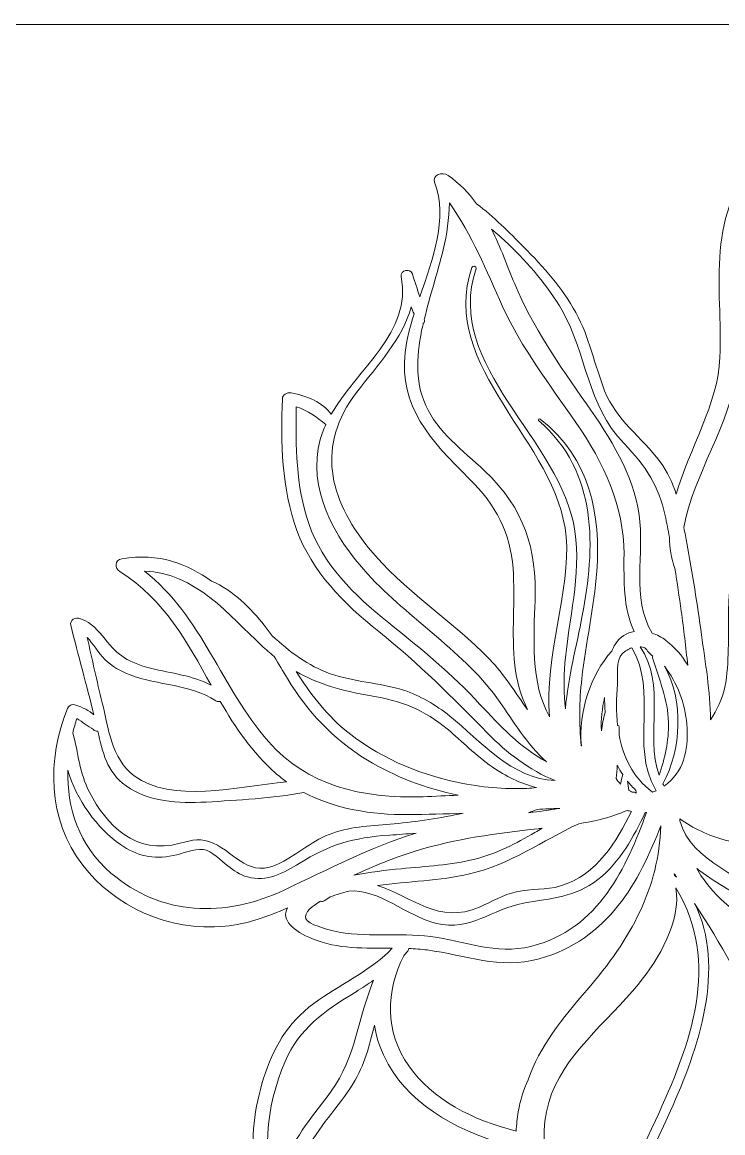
# Model space of a CAD drawing. Header units: millimetres. Extents: x -390 to 773, y -263 to 188.
# Drawn here: x 178.26 to 200.81, y 152.68 to 188.41 of the extents above; entities that cross this region are included whole.
import ezdxf

# ---------------------------------------------------------------- set-up
doc = ezdxf.new("R2010")
doc.units = ezdxf.units.MM
doc.header["$MEASUREMENT"] = 0
doc.layers.add('Layer 1', color=7, linetype='Continuous')

msp = doc.modelspace()

# ---------------------------------------------------------------- linework, layer by layer
at = {"layer": 'Layer 1', "color": 140, "lineweight": 9}
msp.add_open_spline([(150.1144, 138.3326), (150.1144, 138.3326), (150.1144, 185.2148), (150.1144, 185.2148), (150.1144, 185.2148), (150.1144, 185.2148), (150.114, 188.257), (153.3302, 188.3326), (153.3302, 188.3326), (153.3302, 188.3326), (155.6145, 188.3326), (155.6145, 188.3326), (155.6145, 188.3326), (155.6145, 188.3326), (155.6145, 158.833), (155.6145, 158.833), (155.6145, 158.833), (155.6145, 158.833), (159.6145, 158.833), (159.6145, 158.833), (159.6145, 158.833), (159.6145, 158.833), (159.6145, 188.3326), (159.6145, 188.3326), (159.6145, 188.3326), (159.6145, 188.3326), (475.6146, 188.3326), (475.6146, 188.3326), (475.6146, 188.3326), (475.6146, 188.3326), (475.6146, 158.833), (475.6146, 158.833), (475.6146, 158.833), (475.6146, 158.833), (479.6146, 158.833), (479.6146, 158.833), (479.6146, 158.833), (479.6146, 158.833), (479.6146, 188.3326), (479.6146, 188.3326), (479.6146, 188.3326), (479.6146, 188.3326), (481.9426, 188.3326), (481.9426, 188.3326), (481.9426, 188.3326), (481.9426, 188.3326), (484.832, 188.4082), (485.1146, 185.2011), (485.1146, 185.2011), (485.1146, 185.2011), (485.1146, 138.3326), (485.1146, 138.3326), (485.1146, 138.3326), (485.1146, 138.3326), (436.7013, 138.3326), (436.7013, 138.3326), (436.7013, 138.3326), (436.7013, 138.3326), (436.7013, 134.7327), (436.7013, 134.7327), (436.7013, 134.7327), (436.7013, 134.7327), (406.7012, 134.7327), (406.7012, 134.7327), (406.7012, 134.7327), (406.7012, 134.7327), (406.7012, 138.3326), (406.7012, 138.3326), (406.7012, 138.3326), (406.7012, 138.3326), (332.6146, 138.3326), (332.6146, 138.3326), (332.6146, 138.3326), (332.6146, 138.3326), (332.6146, 134.7327), (332.6146, 134.7327), (332.6146, 134.7327), (332.6146, 134.7327), (302.6146, 134.7327), (302.6146, 134.7327), (302.6146, 134.7327), (302.6146, 134.7327), (302.6146, 138.3326), (302.6146, 138.3326), (302.6146, 138.3326), (302.6146, 138.3326), (228.5381, 138.3326), (228.5381, 138.3326), (228.5381, 138.3326), (228.5381, 138.3326), (228.5381, 134.7327), (228.5381, 134.7327), (228.5381, 134.7327), (228.5381, 134.7327), (198.5381, 134.7327), (198.5381, 134.7327), (198.5381, 134.7327), (198.5381, 134.7327), (198.5381, 138.3326), (198.5381, 138.3326), (198.5381, 138.3326), (198.5381, 138.3326), (150.1144, 138.3326), (150.1144, 138.3326)], degree=3, knots=[0, 0, 0, 0, 0.037037, 0.037037, 0.037037, 0.037037, 0.0740741, 0.0740741, 0.0740741, 0.0740741, 0.1111111, 0.1111111, 0.1111111, 0.1111111, 0.1481481, 0.1481481, 0.1481481, 0.1481481, 0.1851852, 0.1851852, 0.1851852, 0.1851852, 0.2222222, 0.2222222, 0.2222222, 0.2222222, 0.2592593, 0.2592593, 0.2592593, 0.2592593, 0.2962963, 0.2962963, 0.2962963, 0.2962963, 0.3333333, 0.3333333, 0.3333333, 0.3333333, 0.3703704, 0.3703704, 0.3703704, 0.3703704, 0.4074074, 0.4074074, 0.4074074, 0.4074074, 0.4444444, 0.4444444, 0.4444444, 0.4444444, 0.4814815, 0.4814815, 0.4814815, 0.4814815, 0.5185185, 0.5185185, 0.5185185, 0.5185185, 0.5555556, 0.5555556, 0.5555556, 0.5555556, 0.5925926, 0.5925926, 0.5925926, 0.5925926, 0.6296296, 0.6296296, 0.6296296, 0.6296296, 0.6666667, 0.6666667, 0.6666667, 0.6666667, 0.7037037, 0.7037037, 0.7037037, 0.7037037, 0.7407407, 0.7407407, 0.7407407, 0.7407407, 0.7777778, 0.7777778, 0.7777778, 0.7777778, 0.8148148, 0.8148148, 0.8148148, 0.8148148, 0.8518519, 0.8518519, 0.8518519, 0.8518519, 0.8888889, 0.8888889, 0.8888889, 0.8888889, 0.9259259, 0.9259259, 0.9259259, 0.9259259, 1, 1, 1, 1], dxfattribs=at)
at = {"layer": 'Layer 1', "color": 240, "lineweight": 9}
for points, knots in [([(219.2773, 165.1892), (219.3009, 165.4784), (218.7681, 165.5391), (218.6935, 165.2575), (218.6935, 165.2575), (218.2079, 163.4286), (215.315, 164.3972), (213.9588, 164.5466), (213.9588, 164.5466), (212.304, 164.7287), (210.9717, 163.7307), (209.3607, 163.8122), (209.3607, 163.8122), (208.8953, 163.8357), (208.4527, 163.9336), (208.0015, 163.9841), (208.0015, 163.9841), (208.7, 164.1535), (209.3927, 164.338), (210.0712, 164.5536), (210.0712, 164.5536), (211.3335, 164.955), (212.5108, 165.492), (213.5285, 166.2592), (213.5285, 166.2592), (214.6863, 167.132), (215.5795, 168.2172), (216.5597, 169.2304), (216.5597, 169.2304), (216.7491, 169.4262), (216.5675, 169.6855), (216.2814, 169.644), (216.2814, 169.644), (215.0919, 169.4721), (213.8905, 169.3145), (212.7068, 169.0988), (212.7068, 169.0988), (213.2311, 169.5851), (213.6525, 170.1516), (213.9431, 170.8364), (213.9431, 170.8364), (214.5896, 172.3588), (214.5691, 174.0379), (214.5211, 175.6362), (214.5211, 175.6362), (214.5156, 175.8144), (214.2631, 175.9105), (214.1132, 175.7825), (214.1132, 175.7825), (212.8748, 174.7242), (211.5174, 173.694), (210.364, 172.5526), (210.364, 172.5526), (210.3325, 172.626), (210.3003, 172.6989), (210.2682, 172.7715), (210.2682, 172.7715), (210.1972, 172.931), (210.1302, 173.0897), (210.0667, 173.2484), (210.0667, 173.2484), (210.3134, 174.4832), (210.4408, 175.7305), (210.4221, 176.9863), (210.4221, 176.9863), (210.3993, 178.504), (210.1561, 180.1809), (211.6729, 181.2516), (211.6729, 181.2516), (211.8857, 181.4018), (211.6102, 181.7033), (211.3811, 181.579), (211.3811, 181.579), (210.3762, 181.0342), (209.38, 180.477), (208.5889, 179.7012), (208.5889, 179.7012), (207.7852, 178.9133), (207.1432, 177.9857), (206.5317, 177.0822), (206.5317, 177.0822), (205.9006, 176.1498), (205.5426, 175.168), (205.1384, 174.1522), (205.1384, 174.1522), (204.7964, 173.2924), (204.324, 172.5022), (203.8188, 171.7177), (203.8188, 171.7177), (203.6458, 171.596), (203.4799, 171.4692), (203.3229, 171.3357), (203.3229, 171.3357), (203.5208, 172.0922), (203.6286, 172.8635), (203.5711, 173.6762), (203.5711, 173.6762), (203.4573, 175.2831), (202.9241, 176.8346), (202.6334, 178.4186), (202.6334, 178.4186), (202.2921, 180.2786), (202.2824, 182.1383), (202.5636, 184.0043), (202.5636, 184.0043), (202.5922, 184.194), (202.2767, 184.2811), (202.1398, 184.1563), (202.1398, 184.1563), (200.173, 182.3628), (200.8138, 179.8577), (200.7196, 177.6235), (200.7196, 177.6235), (200.6567, 176.1335), (199.7364, 174.6814), (199.309, 173.226), (199.309, 173.226), (199.1919, 173.5926), (199.0323, 173.9457), (198.792, 174.266), (198.792, 174.266), (198.1905, 175.0676), (197.3768, 175.6108), (197.0068, 176.5542), (197.0068, 176.5542), (196.6781, 177.3924), (196.5247, 178.2632), (196.0796, 179.0683), (196.0796, 179.0683), (195.652, 179.8419), (195.0452, 180.5384), (194.3961, 181.1825), (194.3961, 181.1825), (193.9438, 181.6313), (193.444, 182.16), (192.8812, 182.5651), (192.8812, 182.5651), (192.6331, 182.9113), (192.3383, 183.2247), (191.9726, 183.4796), (191.9726, 183.4796), (191.7868, 183.6093), (191.4499, 183.4952), (191.5364, 183.2597), (191.5364, 183.2597), (191.9665, 182.0884), (191.4826, 180.8101), (191.0574, 179.5707), (191.0574, 179.5707), (190.9843, 179.8179), (190.8966, 180.063), (190.8203, 180.3104), (190.8203, 180.3104), (190.7577, 180.5138), (190.4229, 180.4252), (190.4625, 180.225), (190.4625, 180.225), (190.8154, 178.4402), (189.0549, 177.2697), (188.2043, 175.7943), (188.2043, 175.7943), (187.959, 176.1715), (187.4125, 176.3966), (186.921, 176.4819), (186.921, 176.4819), (186.7745, 176.5074), (186.6403, 176.4268), (186.6349, 176.2932), (186.6349, 176.2932), (186.5782, 174.8856), (186.6091, 173.4111), (187.105, 172.0566), (187.105, 172.0566), (187.5902, 170.7313), (188.5809, 169.7339), (189.7408, 168.8045), (189.7408, 168.8045), (191.0299, 167.7716), (192.105, 166.6899), (193.242, 165.5361), (193.242, 165.5361), (193.8611, 164.9076), (194.5791, 164.3438), (195.4182, 164.0103), (195.4182, 164.0103), (194.0172, 164.0573), (193.0234, 165.2884), (192.0204, 166.0867), (192.0204, 166.0867), (191.5707, 166.4446), (191.0818, 166.7485), (190.5027, 166.9275), (190.5027, 166.9275), (189.7451, 167.1621), (188.9254, 167.1853), (188.1782, 167.4491), (188.1782, 167.4491), (187.4622, 167.702), (186.8665, 168.1586), (186.3055, 168.6683), (186.3055, 168.6683), (186.2235, 168.7819), (186.1399, 168.8949), (186.0518, 169.0062), (186.0518, 169.0062), (185.6332, 169.5366), (185.0542, 170.1309), (184.3498, 170.4273), (184.3498, 170.4273), (183.5663, 170.9912), (182.6706, 171.3447), (181.4682, 171.1466), (181.4682, 171.1466), (181.2253, 171.1067), (181.2427, 170.8366), (181.4059, 170.7338), (181.4059, 170.7338), (182.8532, 169.8211), (183.5812, 168.4443), (184.3411, 167.0823), (184.3411, 167.0823), (183.7564, 167.3892), (183.0689, 167.4574), (182.3956, 167.6266), (182.3956, 167.6266), (181.688, 167.8045), (181.3436, 168.0356), (180.9292, 168.5561), (180.9292, 168.5561), (180.6986, 168.8461), (180.5252, 169.0733), (180.1387, 169.2159), (180.1387, 169.2159), (179.9688, 169.2786), (179.7852, 169.1761), (179.8264, 169.0083), (179.8264, 169.0083), (180.0642, 168.0434), (180.334, 167.0852), (180.5713, 166.1204), (180.5713, 166.1204), (180.418, 166.2644), (180.2232, 166.3629), (179.9616, 166.4487), (179.9616, 166.4487), (179.8568, 166.4833), (179.7504, 166.4098), (179.718, 166.3291), (179.718, 166.3291), (179.0609, 164.6971), (179.0735, 162.767), (180.2128, 161.288), (180.2128, 161.288), (181.2167, 159.9849), (182.9536, 159.1329), (184.7907, 159.3246), (184.7907, 159.3246), (185.5056, 159.3991), (186.1697, 159.6321), (186.8031, 159.9177), (186.8031, 159.9177), (186.5791, 159.5213), (186.9908, 159.1753), (187.6031, 158.9207), (187.6031, 158.9207), (188.418, 158.5823), (189.2985, 158.6201), (190.1748, 158.6181), (190.1748, 158.6181), (189.5171, 157.9358), (188.6183, 157.5097), (187.8144, 156.9621), (187.8144, 156.9621), (186.9012, 156.34), (186.4206, 155.5665), (186.0921, 154.6115), (186.0921, 154.6115), (185.4449, 152.73), (185.5118, 150.6227), (186.8488, 148.9768), (186.8488, 148.9768), (186.9913, 148.8015), (187.3609, 148.9004), (187.2742, 149.132), (187.2742, 149.132), (186.91, 150.1032), (186.911, 151.1087), (187.3793, 152.054), (187.3793, 152.054), (187.7745, 152.8517), (188.4447, 153.5079), (188.918, 154.2679), (188.918, 154.2679), (189.2768, 154.8443), (189.4389, 155.4918), (189.5991, 156.1377), (189.5991, 156.1377), (189.6708, 155.7017), (189.8215, 155.2738), (190.0396, 154.8889), (190.0396, 154.8889), (190.8363, 153.4831), (192.458, 152.6274), (194.1579, 152.2254), (194.1579, 152.2254), (194.1959, 151.2115), (194.4856, 150.2011), (194.8623, 149.2485), (194.8623, 149.2485), (195.4485, 147.765), (196.6694, 146.1371), (195.9117, 144.5452), (195.9117, 144.5452), (195.8136, 144.3391), (196.1482, 144.1268), (196.3522, 144.252), (196.3522, 144.252), (199.2934, 146.055), (202.1651, 148.4624), (202.8709, 151.6522), (202.8709, 151.6522), (203.4368, 154.2086), (202.5393, 156.9278), (201.055, 159.2571), (201.055, 159.2571), (201.4184, 158.9755), (201.8096, 158.7113), (202.2193, 158.4631), (202.2193, 158.4631), (203.2511, 157.8383), (203.7568, 156.8328), (204.7389, 156.1791), (204.7389, 156.1791), (205.5987, 155.6068), (206.6843, 155.4432), (207.7384, 155.3595), (207.7384, 155.3595), (209.1488, 155.2478), (210.6223, 155.184), (212.0362, 155.2834), (212.0362, 155.2834), (212.8709, 155.3423), (213.6438, 155.6181), (213.8611, 156.3832), (213.8611, 156.3832), (214.0709, 157.1221), (213.7276, 158.0159), (213.4552, 158.743), (213.4552, 158.743), (217.2225, 158.9915), (219.0397, 162.2516), (219.2773, 165.1892)], [0, 0, 0, 0, 0.011236, 0.011236, 0.011236, 0.011236, 0.0224719, 0.0224719, 0.0224719, 0.0224719, 0.0337079, 0.0337079, 0.0337079, 0.0337079, 0.0449438, 0.0449438, 0.0449438, 0.0449438, 0.0561798, 0.0561798, 0.0561798, 0.0561798, 0.0674157, 0.0674157, 0.0674157, 0.0674157, 0.0786517, 0.0786517, 0.0786517, 0.0786517, 0.0898876, 0.0898876, 0.0898876, 0.0898876, 0.1011236, 0.1011236, 0.1011236, 0.1011236, 0.1123596, 0.1123596, 0.1123596, 0.1123596, 0.1235955, 0.1235955, 0.1235955, 0.1235955, 0.1348315, 0.1348315, 0.1348315, 0.1348315, 0.1460674, 0.1460674, 0.1460674, 0.1460674, 0.1573034, 0.1573034, 0.1573034, 0.1573034, 0.1685393, 0.1685393, 0.1685393, 0.1685393, 0.1797753, 0.1797753, 0.1797753, 0.1797753, 0.1910112, 0.1910112, 0.1910112, 0.1910112, 0.2022472, 0.2022472, 0.2022472, 0.2022472, 0.2134831, 0.2134831, 0.2134831, 0.2134831, 0.2247191, 0.2247191, 0.2247191, 0.2247191, 0.2359551, 0.2359551, 0.2359551, 0.2359551, 0.247191, 0.247191, 0.247191, 0.247191, 0.258427, 0.258427, 0.258427, 0.258427, 0.2696629, 0.2696629, 0.2696629, 0.2696629, 0.2808989, 0.2808989, 0.2808989, 0.2808989, 0.2921348, 0.2921348, 0.2921348, 0.2921348, 0.3033708, 0.3033708, 0.3033708, 0.3033708, 0.3146067, 0.3146067, 0.3146067, 0.3146067, 0.3258427, 0.3258427, 0.3258427, 0.3258427, 0.3370787, 0.3370787, 0.3370787, 0.3370787, 0.3483146, 0.3483146, 0.3483146, 0.3483146, 0.3595506, 0.3595506, 0.3595506, 0.3595506, 0.3707865, 0.3707865, 0.3707865, 0.3707865, 0.3820225, 0.3820225, 0.3820225, 0.3820225, 0.3932584, 0.3932584, 0.3932584, 0.3932584, 0.4044944, 0.4044944, 0.4044944, 0.4044944, 0.4157303, 0.4157303, 0.4157303, 0.4157303, 0.4269663, 0.4269663, 0.4269663, 0.4269663, 0.4382022, 0.4382022, 0.4382022, 0.4382022, 0.4494382, 0.4494382, 0.4494382, 0.4494382, 0.4606742, 0.4606742, 0.4606742, 0.4606742, 0.4719101, 0.4719101, 0.4719101, 0.4719101, 0.4831461, 0.4831461, 0.4831461, 0.4831461, 0.494382, 0.494382, 0.494382, 0.494382, 0.505618, 0.505618, 0.505618, 0.505618, 0.5168539, 0.5168539, 0.5168539, 0.5168539, 0.5280899, 0.5280899, 0.5280899, 0.5280899, 0.5393258, 0.5393258, 0.5393258, 0.5393258, 0.5505618, 0.5505618, 0.5505618, 0.5505618, 0.5617978, 0.5617978, 0.5617978, 0.5617978, 0.5730337, 0.5730337, 0.5730337, 0.5730337, 0.5842697, 0.5842697, 0.5842697, 0.5842697, 0.5955056, 0.5955056, 0.5955056, 0.5955056, 0.6067416, 0.6067416, 0.6067416, 0.6067416, 0.6179775, 0.6179775, 0.6179775, 0.6179775, 0.6292135, 0.6292135, 0.6292135, 0.6292135, 0.6404494, 0.6404494, 0.6404494, 0.6404494, 0.6516854, 0.6516854, 0.6516854, 0.6516854, 0.6629213, 0.6629213, 0.6629213, 0.6629213, 0.6741573, 0.6741573, 0.6741573, 0.6741573, 0.6853933, 0.6853933, 0.6853933, 0.6853933, 0.6966292, 0.6966292, 0.6966292, 0.6966292, 0.7078652, 0.7078652, 0.7078652, 0.7078652, 0.7191011, 0.7191011, 0.7191011, 0.7191011, 0.7303371, 0.7303371, 0.7303371, 0.7303371, 0.741573, 0.741573, 0.741573, 0.741573, 0.752809, 0.752809, 0.752809, 0.752809, 0.7640449, 0.7640449, 0.7640449, 0.7640449, 0.7752809, 0.7752809, 0.7752809, 0.7752809, 0.7865169, 0.7865169, 0.7865169, 0.7865169, 0.7977528, 0.7977528, 0.7977528, 0.7977528, 0.8089888, 0.8089888, 0.8089888, 0.8089888, 0.8202247, 0.8202247, 0.8202247, 0.8202247, 0.8314607, 0.8314607, 0.8314607, 0.8314607, 0.8426966, 0.8426966, 0.8426966, 0.8426966, 0.8539326, 0.8539326, 0.8539326, 0.8539326, 0.8651685, 0.8651685, 0.8651685, 0.8651685, 0.8764045, 0.8764045, 0.8764045, 0.8764045, 0.8876404, 0.8876404, 0.8876404, 0.8876404, 0.8988764, 0.8988764, 0.8988764, 0.8988764, 0.9101124, 0.9101124, 0.9101124, 0.9101124, 0.9213483, 0.9213483, 0.9213483, 0.9213483, 0.9325843, 0.9325843, 0.9325843, 0.9325843, 0.9438202, 0.9438202, 0.9438202, 0.9438202, 0.9550562, 0.9550562, 0.9550562, 0.9550562, 0.9662921, 0.9662921, 0.9662921, 0.9662921, 0.9775281, 0.9775281, 0.9775281, 0.9775281, 1, 1, 1, 1]), ([(201.2469, 177.2005), (201.4327, 179.1888), (200.7456, 181.499), (201.9931, 183.2739), (201.9931, 183.2739), (201.8716, 181.8419), (201.9034, 180.3989), (202.1143, 178.9745), (202.1143, 178.9745), (202.3561, 177.3429), (202.9096, 175.7544), (203.0945, 174.1164), (203.0945, 174.1164), (203.23, 172.9163), (203.0253, 171.7723), (202.6611, 170.6546), (202.6611, 170.6546), (201.9631, 169.7677), (201.6933, 168.7439), (201.4398, 167.7201), (201.4398, 167.7201), (201.4398, 167.7201), (201.4334, 167.7064), (201.4334, 167.7064), (201.4334, 167.7064), (201.4383, 167.9621), (201.4337, 168.2108), (201.425, 168.4437), (201.425, 168.4437), (201.3494, 170.4456), (201.5065, 172.4643), (201.8297, 174.4462), (201.8297, 174.4462), (201.8476, 174.556), (201.6573, 174.6067), (201.633, 174.4932), (201.633, 174.4932), (201.2777, 172.8312), (201.0483, 171.1548), (200.9982, 169.4644), (200.9982, 169.4644), (200.974, 168.6521), (201.032, 167.824), (200.8776, 167.0199), (200.8776, 167.0199), (200.8033, 166.6331), (200.6179, 166.2919), (200.4124, 165.9619), (200.4124, 165.9619), (200.4113, 166.8725), (200.2456, 167.8033), (200.1255, 168.6993), (200.1255, 168.6993), (199.9937, 169.6844), (199.8355, 170.667), (199.6516, 171.6458), (199.6516, 171.6458), (199.6204, 171.8117), (199.5911, 171.9803), (199.5603, 172.1493), (199.5603, 172.1493), (199.8439, 173.8509), (201.0868, 175.4905), (201.2469, 177.2005)], [0, 0, 0, 0, 0.0588235, 0.0588235, 0.0588235, 0.0588235, 0.1176471, 0.1176471, 0.1176471, 0.1176471, 0.1764706, 0.1764706, 0.1764706, 0.1764706, 0.2352941, 0.2352941, 0.2352941, 0.2352941, 0.2941176, 0.2941176, 0.2941176, 0.2941176, 0.3529412, 0.3529412, 0.3529412, 0.3529412, 0.4117647, 0.4117647, 0.4117647, 0.4117647, 0.4705882, 0.4705882, 0.4705882, 0.4705882, 0.5294118, 0.5294118, 0.5294118, 0.5294118, 0.5882353, 0.5882353, 0.5882353, 0.5882353, 0.6470588, 0.6470588, 0.6470588, 0.6470588, 0.7058824, 0.7058824, 0.7058824, 0.7058824, 0.7647059, 0.7647059, 0.7647059, 0.7647059, 0.8235294, 0.8235294, 0.8235294, 0.8235294, 0.8823529, 0.8823529, 0.8823529, 0.8823529, 1, 1, 1, 1]), ([(191.8125, 181.0822), (191.9393, 181.5947), (191.9868, 182.0925), (192.0153, 182.599), (192.0153, 182.599), (192.7434, 181.5423), (193.1983, 180.446), (193.7249, 179.2669), (193.7249, 179.2669), (194.3219, 177.9302), (195.2403, 176.758), (196.0813, 175.5323), (196.0813, 175.5323), (196.9958, 174.1998), (197.6295, 172.8607), (197.6309, 171.292), (197.6309, 171.292), (197.6318, 170.4422), (197.5937, 169.5686), (197.9591, 168.8094), (197.9591, 168.8094), (197.7186, 168.7687), (197.5006, 168.6387), (197.349, 168.3927), (197.349, 168.3927), (197.3074, 168.3248), (197.2717, 168.2506), (197.2386, 168.1737), (197.2386, 168.1737), (196.5661, 167.4364), (196.1521, 166.2188), (196.2578, 165.126), (196.2578, 165.126), (196.2578, 165.126), (196.2535, 165.1283), (196.2535, 165.1283), (196.2535, 165.1283), (196.1888, 165.8434), (196.1878, 166.5559), (196.2726, 167.2901), (196.2726, 167.2901), (196.4062, 168.4444), (196.6627, 169.5883), (196.754, 170.7461), (196.754, 170.7461), (196.8953, 172.5356), (196.5435, 174.3909), (194.9327, 175.6371), (194.9327, 175.6371), (194.8977, 175.6643), (194.8467, 175.6211), (194.8806, 175.592), (194.8806, 175.592), (196.8227, 173.9343), (196.6969, 171.4756), (196.2894, 169.321), (196.2894, 169.321), (196.1072, 168.358), (195.8333, 167.3342), (195.7455, 166.3195), (195.7455, 166.3195), (195.6886, 166.7948), (195.6867, 167.2829), (195.7296, 167.7866), (195.7296, 167.7866), (195.8506, 169.1997), (196.2581, 170.6089), (196.0514, 172.0313), (196.0514, 172.0313), (195.6186, 175.0125), (191.819, 177.3035), (192.869, 180.4843), (192.869, 180.4843), (192.8941, 180.5604), (192.7581, 180.5926), (192.7325, 180.5169), (192.7325, 180.5169), (191.6433, 177.2957), (195.4957, 174.9156), (195.7688, 171.8563), (195.7688, 171.8563), (195.9207, 170.1543), (195.0589, 167.9583), (195.2362, 166.0661), (195.2362, 166.0661), (194.6128, 167.1352), (194.7309, 168.6773), (194.7683, 169.8084), (194.7683, 169.8084), (194.8219, 171.4385), (194.4352, 172.7686), (193.1403, 173.9797), (193.1403, 173.9797), (192.4436, 174.6314), (191.6289, 175.2305), (191.248, 176.0801), (191.248, 176.0801), (190.8805, 176.8998), (190.9636, 177.7999), (191.1522, 178.6445), (191.1522, 178.6445), (191.1581, 178.6712), (191.1657, 178.6975), (191.1719, 178.724), (191.1719, 178.724), (191.1943, 178.7387), (191.21, 178.7604), (191.2085, 178.7887), (191.2085, 178.7887), (191.2073, 178.8086), (191.2044, 178.8283), (191.2028, 178.8483), (191.2028, 178.8483), (191.3835, 179.597), (191.6275, 180.3341), (191.8125, 181.0822)], [0, 0, 0, 0, 0.0333333, 0.0333333, 0.0333333, 0.0333333, 0.0666667, 0.0666667, 0.0666667, 0.0666667, 0.1, 0.1, 0.1, 0.1, 0.1333333, 0.1333333, 0.1333333, 0.1333333, 0.1666667, 0.1666667, 0.1666667, 0.1666667, 0.2, 0.2, 0.2, 0.2, 0.2333333, 0.2333333, 0.2333333, 0.2333333, 0.2666667, 0.2666667, 0.2666667, 0.2666667, 0.3, 0.3, 0.3, 0.3, 0.3333333, 0.3333333, 0.3333333, 0.3333333, 0.3666667, 0.3666667, 0.3666667, 0.3666667, 0.4, 0.4, 0.4, 0.4, 0.4333333, 0.4333333, 0.4333333, 0.4333333, 0.4666667, 0.4666667, 0.4666667, 0.4666667, 0.5, 0.5, 0.5, 0.5, 0.5333333, 0.5333333, 0.5333333, 0.5333333, 0.5666667, 0.5666667, 0.5666667, 0.5666667, 0.6, 0.6, 0.6, 0.6, 0.6333333, 0.6333333, 0.6333333, 0.6333333, 0.6666667, 0.6666667, 0.6666667, 0.6666667, 0.7, 0.7, 0.7, 0.7, 0.7333333, 0.7333333, 0.7333333, 0.7333333, 0.7666667, 0.7666667, 0.7666667, 0.7666667, 0.8, 0.8, 0.8, 0.8, 0.8333333, 0.8333333, 0.8333333, 0.8333333, 0.8666667, 0.8666667, 0.8666667, 0.8666667, 0.9, 0.9, 0.9, 0.9, 0.9333333, 0.9333333, 0.9333333, 0.9333333, 1, 1, 1, 1]), ([(193.8887, 181.2881), (194.5695, 180.632), (195.1839, 179.929), (195.637, 179.1361), (195.637, 179.1361), (196.4525, 177.708), (196.417, 176.114), (197.6353, 174.852), (197.6353, 174.852), (198.341, 174.1211), (198.7539, 173.4787), (198.9555, 172.5371), (198.9555, 172.5371), (199.0053, 172.3047), (199.051, 172.0715), (199.0951, 171.8379), (199.0951, 171.8379), (199.1002, 171.505), (199.1518, 171.1712), (199.2687, 170.8361), (199.2687, 170.8361), (199.3421, 170.3778), (199.4095, 169.9188), (199.4725, 169.4606), (199.4725, 169.4606), (199.5523, 168.8807), (199.6202, 168.2998), (199.6823, 167.7185), (199.6823, 167.7185), (199.4981, 168.0279), (199.2668, 168.3065), (198.9821, 168.5186), (198.9821, 168.5186), (198.8442, 168.6214), (198.6916, 168.7014), (198.5352, 168.754), (198.5352, 168.754), (197.8533, 169.8708), (198.2968, 171.3495), (198.1194, 172.564), (198.1194, 172.564), (197.929, 173.8681), (197.1958, 175.0249), (196.421, 176.1332), (196.421, 176.1332), (195.5421, 177.3904), (194.6902, 178.6011), (194.1123, 179.9912), (194.1123, 179.9912), (193.8794, 180.5515), (193.6571, 181.1667), (193.3657, 181.7489), (193.3657, 181.7489), (193.547, 181.5972), (193.7254, 181.4453), (193.8887, 181.2881)], [0, 0, 0, 0, 0.0666667, 0.0666667, 0.0666667, 0.0666667, 0.1333333, 0.1333333, 0.1333333, 0.1333333, 0.2, 0.2, 0.2, 0.2, 0.2666667, 0.2666667, 0.2666667, 0.2666667, 0.3333333, 0.3333333, 0.3333333, 0.3333333, 0.4, 0.4, 0.4, 0.4, 0.4666667, 0.4666667, 0.4666667, 0.4666667, 0.5333333, 0.5333333, 0.5333333, 0.5333333, 0.6, 0.6, 0.6, 0.6, 0.6666667, 0.6666667, 0.6666667, 0.6666667, 0.7333333, 0.7333333, 0.7333333, 0.7333333, 0.8, 0.8, 0.8, 0.8, 0.8666667, 0.8666667, 0.8666667, 0.8666667, 1, 1, 1, 1]), ([(190.779, 179.2496), (190.8087, 179.1736), (190.8415, 179.0985), (190.8762, 179.0241), (190.8762, 179.0241), (190.7427, 178.6011), (190.6329, 178.1851), (190.5877, 177.7823), (190.5877, 177.7823), (190.3924, 176.0405), (191.3942, 174.9594), (192.6518, 173.7224), (192.6518, 173.7224), (193.5189, 172.8695), (193.9741, 171.9809), (194.0585, 170.8392), (194.0585, 170.8392), (194.1354, 169.8004), (193.9996, 168.7601), (194.119, 167.7218), (194.119, 167.7218), (194.1744, 167.2397), (194.3075, 166.7472), (194.5242, 166.2925), (194.5242, 166.2925), (194.1358, 166.8416), (193.7747, 167.4239), (193.3109, 167.9039), (193.3109, 167.9039), (192.0938, 169.1636), (190.5078, 170.1486), (189.411, 171.4962), (189.411, 171.4962), (188.1113, 173.093), (187.7292, 174.8046), (189.0232, 176.4964), (189.0232, 176.4964), (189.692, 177.3709), (190.5212, 178.2376), (190.779, 179.2496)], [0, 0, 0, 0, 0.0909091, 0.0909091, 0.0909091, 0.0909091, 0.1818182, 0.1818182, 0.1818182, 0.1818182, 0.2727273, 0.2727273, 0.2727273, 0.2727273, 0.3636364, 0.3636364, 0.3636364, 0.3636364, 0.4545455, 0.4545455, 0.4545455, 0.4545455, 0.5454545, 0.5454545, 0.5454545, 0.5454545, 0.6363636, 0.6363636, 0.6363636, 0.6363636, 0.7272727, 0.7272727, 0.7272727, 0.7272727, 0.8181818, 0.8181818, 0.8181818, 0.8181818, 1, 1, 1, 1]), ([(192.9956, 166.463), (192.1029, 167.4299), (191.1143, 168.2498), (190.0617, 169.0825), (190.0617, 169.0825), (188.9178, 169.9875), (187.9389, 170.9687), (187.4858, 172.278), (187.4858, 172.278), (187.0625, 173.5023), (187.0635, 174.7721), (187.0831, 176.0365), (187.0831, 176.0365), (187.4624, 175.9168), (187.7334, 175.6983), (188.0363, 175.4713), (188.0363, 175.4713), (187.9637, 175.3141), (187.9024, 175.153), (187.857, 174.987), (187.857, 174.987), (187.4293, 173.4182), (188.2801, 171.8569), (189.3832, 170.6544), (189.3832, 170.6544), (190.7139, 169.2039), (192.53, 168.1266), (193.6484, 166.5253), (193.6484, 166.5253), (194.0306, 165.9779), (194.5086, 165.1682), (195.1405, 164.6093), (195.1405, 164.6093), (194.3043, 165.0708), (193.6258, 165.7808), (192.9956, 166.463)], [0, 0, 0, 0, 0.1, 0.1, 0.1, 0.1, 0.2, 0.2, 0.2, 0.2, 0.3, 0.3, 0.3, 0.3, 0.4, 0.4, 0.4, 0.4, 0.5, 0.5, 0.5, 0.5, 0.6, 0.6, 0.6, 0.6, 0.7, 0.7, 0.7, 0.7, 0.8, 0.8, 0.8, 0.8, 1, 1, 1, 1]), ([(182.1953, 170.7512), (183.8232, 170.7059), (184.9385, 169.3154), (185.972, 168.349), (185.972, 168.349), (186.1052, 168.2248), (186.2375, 168.11), (186.3703, 168.0037), (186.3703, 168.0037), (186.5144, 167.7655), (186.6546, 167.5256), (186.7993, 167.2895), (186.7993, 167.2895), (187.4413, 166.2428), (188.2431, 165.3545), (189.372, 164.6701), (189.372, 164.6701), (190.2522, 164.1365), (191.2513, 163.7531), (192.2972, 163.5417), (192.2972, 163.5417), (191.9217, 163.5229), (191.5454, 163.5053), (191.1679, 163.4923), (191.1679, 163.4923), (189.1758, 163.424), (187.4233, 163.8572), (186.1878, 165.2664), (186.1878, 165.2664), (184.6656, 167.0029), (184.0744, 169.2686), (182.1953, 170.7512)], [0, 0, 0, 0, 0.1111111, 0.1111111, 0.1111111, 0.1111111, 0.2222222, 0.2222222, 0.2222222, 0.2222222, 0.3333333, 0.3333333, 0.3333333, 0.3333333, 0.4444444, 0.4444444, 0.4444444, 0.4444444, 0.5555556, 0.5555556, 0.5555556, 0.5555556, 0.6666667, 0.6666667, 0.6666667, 0.6666667, 0.7777778, 0.7777778, 0.7777778, 0.7777778, 1, 1, 1, 1]), ([(180.9235, 167.9066), (181.1497, 167.6854), (181.424, 167.531), (181.7353, 167.4132), (181.7353, 167.4132), (182.6547, 167.0653), (183.6648, 167.1169), (184.4968, 166.5774), (184.4968, 166.5774), (184.5441, 166.5468), (184.5935, 166.5447), (184.6381, 166.5581), (184.6381, 166.5581), (185.1227, 165.7201), (185.6566, 164.9114), (186.4197, 164.2471), (186.4197, 164.2471), (186.5338, 164.1479), (186.6524, 164.0572), (186.7734, 163.9706), (186.7734, 163.9706), (185.1547, 163.8132), (183.0722, 163.261), (181.8656, 164.1644), (181.8656, 164.1644), (181.1286, 164.7163), (181.035, 165.7308), (180.839, 166.5144), (180.839, 166.5144), (180.6643, 167.2129), (180.5153, 167.9157), (180.3523, 168.6163), (180.3523, 168.6163), (180.5624, 168.4012), (180.6933, 168.1319), (180.9235, 167.9066)], [0, 0, 0, 0, 0.1, 0.1, 0.1, 0.1, 0.2, 0.2, 0.2, 0.2, 0.3, 0.3, 0.3, 0.3, 0.4, 0.4, 0.4, 0.4, 0.5, 0.5, 0.5, 0.5, 0.6, 0.6, 0.6, 0.6, 0.7, 0.7, 0.7, 0.7, 0.8, 0.8, 0.8, 0.8, 1, 1, 1, 1]), ([(198.5541, 168.018), (198.5541, 168.018), (198.5583, 168.0151), (198.5583, 168.0151), (198.5583, 168.0151), (198.5501, 168.0002), (198.5468, 167.9827), (198.5528, 167.9622), (198.5528, 167.9622), (198.7623, 167.2559), (199.0464, 166.6228), (199.0638, 165.8772), (199.0638, 165.8772), (199.0775, 165.2875), (198.9414, 164.7356), (198.7651, 164.1801), (198.7651, 164.1801), (198.2909, 165.5127), (199.0135, 167.0976), (198.147, 168.3186), (198.147, 168.3186), (198.2017, 168.3129), (198.254, 168.2979), (198.3049, 168.278), (198.3049, 168.278), (198.3801, 168.1892), (198.4611, 168.1018), (198.5541, 168.018)], [0, 0, 0, 0, 0.125, 0.125, 0.125, 0.125, 0.25, 0.25, 0.25, 0.25, 0.375, 0.375, 0.375, 0.375, 0.5, 0.5, 0.5, 0.5, 0.625, 0.625, 0.625, 0.625, 0.75, 0.75, 0.75, 0.75, 1, 1, 1, 1]), ([(197.8807, 168.2813), (198.7331, 166.8636), (197.8289, 165.1483), (198.6336, 163.74), (198.6336, 163.74), (198.6336, 163.74), (198.6431, 163.723), (198.6431, 163.723), (198.6431, 163.723), (198.6505, 163.71), (198.6585, 163.6971), (198.6663, 163.6842), (198.6663, 163.6842), (198.625, 163.6653), (198.5842, 163.6489), (198.5442, 163.6351), (198.5442, 163.6351), (197.9058, 164.125), (197.5985, 164.7854), (197.4703, 165.4905), (197.4703, 165.4905), (197.4731, 165.5708), (197.4757, 165.6507), (197.4791, 165.7309), (197.4791, 165.7309), (197.4802, 165.7605), (197.4552, 165.7794), (197.4266, 165.7858), (197.4266, 165.7858), (197.3765, 166.2258), (197.3853, 166.6756), (197.4201, 167.107), (197.4201, 167.107), (197.4401, 167.3527), (197.361, 167.8978), (197.5671, 168.0847), (197.5671, 168.0847), (197.6768, 168.1839), (197.7808, 168.2449), (197.8807, 168.2813)], [0, 0, 0, 0, 0.0909091, 0.0909091, 0.0909091, 0.0909091, 0.1818182, 0.1818182, 0.1818182, 0.1818182, 0.2727273, 0.2727273, 0.2727273, 0.2727273, 0.3636364, 0.3636364, 0.3636364, 0.3636364, 0.4545455, 0.4545455, 0.4545455, 0.4545455, 0.5454545, 0.5454545, 0.5454545, 0.5454545, 0.6363636, 0.6363636, 0.6363636, 0.6363636, 0.7272727, 0.7272727, 0.7272727, 0.7272727, 0.8181818, 0.8181818, 0.8181818, 0.8181818, 1, 1, 1, 1]), ([(198.9202, 163.8328), (198.9067, 163.8573), (198.8949, 163.8823), (198.8824, 163.9071), (198.8824, 163.9071), (199.4795, 165.0047), (199.5634, 166.5788), (198.9327, 167.6936), (198.9327, 167.6936), (198.9571, 167.6593), (198.9804, 167.6262), (199.0015, 167.5963), (199.0015, 167.5963), (199.4049, 167.0247), (199.6334, 166.3647), (199.6629, 165.6956), (199.6629, 165.6956), (199.6938, 164.9994), (199.5591, 164.2805), (198.9202, 163.8328)], [0, 0, 0, 0, 0.1666667, 0.1666667, 0.1666667, 0.1666667, 0.3333333, 0.3333333, 0.3333333, 0.3333333, 0.5, 0.5, 0.5, 0.5, 0.6666667, 0.6666667, 0.6666667, 0.6666667, 1, 1, 1, 1]), ([(189.4895, 166.7402), (190.467, 166.5779), (191.216, 166.2709), (191.9415, 165.6719), (191.9415, 165.6719), (192.4288, 165.2696), (192.8607, 164.8152), (193.3876, 164.4495), (193.3876, 164.4495), (193.8108, 164.1559), (194.2997, 163.9092), (194.8123, 163.7883), (194.8123, 163.7883), (194.7117, 163.7752), (194.6104, 163.7644), (194.5077, 163.7598), (194.5077, 163.7598), (193.7692, 163.7268), (193.0231, 163.7954), (192.3051, 163.9457), (192.3051, 163.9457), (190.9408, 164.2315), (189.6602, 164.8019), (188.6439, 165.6459), (188.6439, 165.6459), (187.9775, 166.1993), (187.5157, 166.8528), (187.0747, 167.5223), (187.0747, 167.5223), (187.771, 167.1221), (188.5278, 166.8997), (189.4895, 166.7402)], [0, 0, 0, 0, 0.1111111, 0.1111111, 0.1111111, 0.1111111, 0.2222222, 0.2222222, 0.2222222, 0.2222222, 0.3333333, 0.3333333, 0.3333333, 0.3333333, 0.4444444, 0.4444444, 0.4444444, 0.4444444, 0.5555556, 0.5555556, 0.5555556, 0.5555556, 0.6666667, 0.6666667, 0.6666667, 0.6666667, 0.7777778, 0.7777778, 0.7777778, 0.7777778, 1, 1, 1, 1]), ([(197.0056, 166.6851), (197.0067, 166.5182), (197.0134, 166.3542), (197.0241, 166.1968), (197.0241, 166.1968), (196.9714, 166.0067), (196.9291, 165.811), (196.902, 165.6131), (196.902, 165.6131), (196.8865, 165.9781), (196.9261, 166.3333), (197.0056, 166.6851)], [0, 0, 0, 0, 0.25, 0.25, 0.25, 0.25, 0.5, 0.5, 0.5, 0.5, 1, 1, 1, 1]), ([(180.5543, 165.6504), (180.5884, 165.6115), (180.6445, 165.5947), (180.6983, 165.5961), (180.6983, 165.5961), (180.8501, 164.931), (180.9697, 164.2947), (181.6093, 163.8379), (181.6093, 163.8379), (182.3243, 163.3274), (183.293, 163.2685), (184.178, 163.3196), (184.178, 163.3196), (185.2022, 163.3787), (186.3129, 163.4364), (187.3285, 163.6267), (187.3285, 163.6267), (188.3237, 163.1011), (189.4905, 162.9099), (190.6975, 162.9152), (190.6975, 162.9152), (191.2854, 162.9178), (191.8717, 162.9372), (192.4573, 162.9638), (192.4573, 162.9638), (191.7256, 162.8031), (190.9875, 162.6847), (190.2306, 162.6201), (190.2306, 162.6201), (189.5659, 162.5635), (188.8845, 162.5369), (188.2564, 162.3221), (188.2564, 162.3221), (187.6116, 162.1018), (187.1643, 161.661), (186.5761, 161.3611), (186.5761, 161.3611), (185.5451, 160.8357), (185.1734, 161.6548), (184.4091, 161.9987), (184.4091, 161.9987), (184.0373, 162.1662), (183.7254, 162.1037), (183.3471, 161.9964), (183.3471, 161.9964), (181.9025, 161.5863), (180.9652, 162.5924), (180.4248, 163.638), (180.4248, 163.638), (180.105, 164.2564), (180.072, 164.9046), (179.8888, 165.5378), (179.8888, 165.5378), (179.9269, 165.6963), (179.9723, 165.8524), (180.0223, 166.0068), (180.0223, 166.0068), (180.1997, 165.888), (180.377, 165.7692), (180.5543, 165.6504)], [0, 0, 0, 0, 0.0625, 0.0625, 0.0625, 0.0625, 0.125, 0.125, 0.125, 0.125, 0.1875, 0.1875, 0.1875, 0.1875, 0.25, 0.25, 0.25, 0.25, 0.3125, 0.3125, 0.3125, 0.3125, 0.375, 0.375, 0.375, 0.375, 0.4375, 0.4375, 0.4375, 0.4375, 0.5, 0.5, 0.5, 0.5, 0.5625, 0.5625, 0.5625, 0.5625, 0.625, 0.625, 0.625, 0.625, 0.6875, 0.6875, 0.6875, 0.6875, 0.75, 0.75, 0.75, 0.75, 0.8125, 0.8125, 0.8125, 0.8125, 0.875, 0.875, 0.875, 0.875, 1, 1, 1, 1]), ([(197.5223, 163.8998), (197.4697, 163.9536), (197.4204, 164.0121), (197.3749, 164.0744), (197.3749, 164.0744), (197.3957, 164.2158), (197.4027, 164.36), (197.4146, 164.5021), (197.4146, 164.5021), (197.4669, 164.3998), (197.5251, 164.3003), (197.5891, 164.2039), (197.5891, 164.2039), (197.5671, 164.1109), (197.5422, 164.0074), (197.5223, 163.8998)], [0, 0, 0, 0, 0.2, 0.2, 0.2, 0.2, 0.4, 0.4, 0.4, 0.4, 0.6, 0.6, 0.6, 0.6, 1, 1, 1, 1]), ([(181.1193, 161.037), (180.0867, 161.9266), (179.6991, 163.1344), (179.7308, 164.3497), (179.7308, 164.3497), (179.9911, 163.403), (180.6988, 162.4475), (181.4224, 161.9513), (181.4224, 161.9513), (181.9508, 161.589), (182.4732, 161.4663), (183.124, 161.5966), (183.124, 161.5966), (183.4162, 161.6551), (183.7883, 161.8262), (184.0847, 161.7955), (184.0847, 161.7955), (184.3626, 161.7665), (184.6657, 161.4248), (184.88, 161.2657), (184.88, 161.2657), (185.071, 161.1238), (185.2663, 160.9784), (185.511, 160.9105), (185.511, 160.9105), (186.1354, 160.7371), (186.6902, 161.0403), (187.18, 161.3456), (187.18, 161.3456), (188.137, 161.9421), (188.9084, 162.178), (190.0907, 162.256), (190.0907, 162.256), (190.3613, 162.2741), (190.6467, 162.2941), (190.9395, 162.3178), (190.9395, 162.3178), (189.4491, 161.8537), (188.1277, 161.1655), (186.7136, 160.4968), (186.7136, 160.4968), (184.785, 159.5847), (182.7285, 159.6503), (181.1193, 161.037)], [0, 0, 0, 0, 0.0833333, 0.0833333, 0.0833333, 0.0833333, 0.1666667, 0.1666667, 0.1666667, 0.1666667, 0.25, 0.25, 0.25, 0.25, 0.3333333, 0.3333333, 0.3333333, 0.3333333, 0.4166667, 0.4166667, 0.4166667, 0.4166667, 0.5, 0.5, 0.5, 0.5, 0.5833333, 0.5833333, 0.5833333, 0.5833333, 0.6666667, 0.6666667, 0.6666667, 0.6666667, 0.75, 0.75, 0.75, 0.75, 0.8333333, 0.8333333, 0.8333333, 0.8333333, 1, 1, 1, 1]), ([(198.0159, 163.6946), (198.0187, 163.6658), (198.0217, 163.6371), (198.0249, 163.6083), (198.0249, 163.6083), (197.9887, 163.6294), (197.9451, 163.6415), (197.8958, 163.6416), (197.8958, 163.6416), (197.8592, 163.6565), (197.8233, 163.6737), (197.7885, 163.6931), (197.7885, 163.6931), (197.7719, 163.7925), (197.755, 163.8916), (197.7433, 163.991), (197.7433, 163.991), (197.8261, 163.8879), (197.9173, 163.7891), (198.0159, 163.6946)], [0, 0, 0, 0, 0.1666667, 0.1666667, 0.1666667, 0.1666667, 0.3333333, 0.3333333, 0.3333333, 0.3333333, 0.5, 0.5, 0.5, 0.5, 0.6666667, 0.6666667, 0.6666667, 0.6666667, 1, 1, 1, 1]), ([(188.2734, 159.1795), (188.0667, 159.2308), (187.4717, 159.3821), (187.3951, 159.5583), (187.3951, 159.5583), (187.3065, 159.7625), (187.6433, 160.0031), (187.8659, 160.126), (187.8659, 160.126), (187.9044, 160.1167), (187.9483, 160.1205), (187.9832, 160.1454), (187.9832, 160.1454), (188.0478, 160.1915), (188.1116, 160.2302), (188.1751, 160.2652), (188.1751, 160.2652), (188.368, 160.34), (188.5669, 160.4011), (188.7695, 160.4527), (188.7695, 160.4527), (189.7407, 160.5428), (190.6365, 159.6427), (191.5915, 159.4156), (191.5915, 159.4156), (192.6949, 159.1534), (193.3851, 159.8832), (194.3945, 160.0667), (194.3945, 160.0667), (195.3239, 160.2358), (196.0435, 160.2418), (196.7909, 160.8289), (196.7909, 160.8289), (197.5267, 161.4072), (197.9357, 162.2019), (198.3141, 162.9819), (198.3141, 162.9819), (198.3283, 162.9827), (198.3424, 162.9833), (198.3565, 162.9843), (198.3565, 162.9843), (197.7193, 161.2521), (196.8412, 159.2216), (194.6329, 158.6765), (194.6329, 158.6765), (193.5076, 158.3987), (192.5028, 158.8436), (191.4093, 158.9933), (191.4093, 158.9933), (190.3741, 159.1351), (189.2894, 158.9279), (188.2734, 159.1795)], [0, 0, 0, 0, 0.0714286, 0.0714286, 0.0714286, 0.0714286, 0.1428571, 0.1428571, 0.1428571, 0.1428571, 0.2142857, 0.2142857, 0.2142857, 0.2142857, 0.2857143, 0.2857143, 0.2857143, 0.2857143, 0.3571429, 0.3571429, 0.3571429, 0.3571429, 0.4285714, 0.4285714, 0.4285714, 0.4285714, 0.5, 0.5, 0.5, 0.5, 0.5714286, 0.5714286, 0.5714286, 0.5714286, 0.6428571, 0.6428571, 0.6428571, 0.6428571, 0.7142857, 0.7142857, 0.7142857, 0.7142857, 0.7857143, 0.7857143, 0.7857143, 0.7857143, 0.8571429, 0.8571429, 0.8571429, 0.8571429, 1, 1, 1, 1]), ([(192.6622, 161.0082), (193.9793, 161.3189), (195.012, 162.0716), (196.1723, 162.6232), (196.1723, 162.6232), (196.7162, 162.7099), (197.2511, 162.8356), (197.7306, 163.0511), (197.7306, 163.0511), (197.7768, 163.0372), (197.8235, 163.0256), (197.8704, 163.0158), (197.8704, 163.0158), (197.3883, 162.0542), (196.7879, 160.9913), (195.583, 160.6197), (195.583, 160.6197), (195.1271, 160.479), (194.6368, 160.5394), (194.1744, 160.4344), (194.1744, 160.4344), (193.7407, 160.3359), (193.381, 160.1144), (192.9844, 159.9426), (192.9844, 159.9426), (191.6576, 159.3672), (190.8281, 160.2776), (189.7004, 160.6319), (189.7004, 160.6319), (190.6823, 160.7741), (191.6988, 160.7811), (192.6622, 161.0082)], [0, 0, 0, 0, 0.1111111, 0.1111111, 0.1111111, 0.1111111, 0.2222222, 0.2222222, 0.2222222, 0.2222222, 0.3333333, 0.3333333, 0.3333333, 0.3333333, 0.4444444, 0.4444444, 0.4444444, 0.4444444, 0.5555556, 0.5555556, 0.5555556, 0.5555556, 0.6666667, 0.6666667, 0.6666667, 0.6666667, 0.7777778, 0.7777778, 0.7777778, 0.7777778, 1, 1, 1, 1]), ([(195.5673, 163.1154), (195.2874, 163.0677), (195.0026, 163.0262), (194.708, 162.9936), (194.708, 162.9936), (194.6572, 162.9882), (194.6065, 162.9824), (194.5556, 162.9768), (194.5556, 162.9768), (194.651, 163.0109), (194.7438, 163.0478), (194.836, 163.0854), (194.836, 163.0854), (195.0796, 163.0971), (195.3233, 163.1065), (195.5673, 163.1154)], [0, 0, 0, 0, 0.2, 0.2, 0.2, 0.2, 0.4, 0.4, 0.4, 0.4, 0.6, 0.6, 0.6, 0.6, 1, 1, 1, 1]), ([(203.6726, 158.8804), (203.3759, 159.3214), (203.0581, 159.7103), (202.6088, 160.0456), (202.6088, 160.0456), (201.5137, 160.8631), (199.789, 161.4128), (199.4307, 162.7128), (199.4307, 162.7128), (199.4303, 162.7361), (199.4284, 162.7593), (199.4277, 162.7827), (199.4277, 162.7827), (199.8512, 162.4731), (200.3454, 162.2436), (200.8851, 162.0965), (200.8851, 162.0965), (201.7614, 161.8583), (202.5798, 162.0185), (203.4647, 161.937), (203.4647, 161.937), (205.2524, 161.7725), (206.0213, 160.0669), (207.5181, 159.4229), (207.5181, 159.4229), (206.7351, 158.9277), (206.2164, 157.6357), (205.1718, 157.6313), (205.1718, 157.6313), (204.3772, 157.628), (204.0182, 158.3664), (203.6726, 158.8804)], [0, 0, 0, 0, 0.1111111, 0.1111111, 0.1111111, 0.1111111, 0.2222222, 0.2222222, 0.2222222, 0.2222222, 0.3333333, 0.3333333, 0.3333333, 0.3333333, 0.4444444, 0.4444444, 0.4444444, 0.4444444, 0.5555556, 0.5555556, 0.5555556, 0.5555556, 0.6666667, 0.6666667, 0.6666667, 0.6666667, 0.7777778, 0.7777778, 0.7777778, 0.7777778, 1, 1, 1, 1]), ([(194.8653, 162.461), (194.908, 162.4658), (194.9513, 162.4704), (194.9945, 162.4752), (194.9945, 162.4752), (194.9173, 162.4302), (194.8405, 162.3853), (194.7645, 162.3416), (194.7645, 162.3416), (194.1502, 161.9878), (193.5449, 161.6559), (192.8277, 161.4816), (192.8277, 161.4816), (192.0594, 161.2949), (191.2547, 161.2499), (190.4653, 161.1739), (190.4653, 161.1739), (189.9627, 161.1256), (189.4435, 161.0675), (188.9404, 160.964), (188.9404, 160.964), (189.5843, 161.2644), (190.2422, 161.5371), (190.9459, 161.7507), (190.9459, 161.7507), (192.2232, 162.1387), (193.5274, 162.3132), (194.8653, 162.461)], [0, 0, 0, 0, 0.125, 0.125, 0.125, 0.125, 0.25, 0.25, 0.25, 0.25, 0.375, 0.375, 0.375, 0.375, 0.5, 0.5, 0.5, 0.5, 0.625, 0.625, 0.625, 0.625, 0.75, 0.75, 0.75, 0.75, 1, 1, 1, 1]), ([(190.7028, 154.831), (189.9206, 155.9474), (189.9673, 157.2303), (190.5441, 158.3759), (190.5441, 158.3759), (190.579, 158.4173), (190.6116, 158.4594), (190.6493, 158.4997), (190.6493, 158.4997), (190.6819, 158.5342), (190.698, 158.5713), (190.7026, 158.608), (190.7026, 158.608), (190.9003, 158.6001), (191.0971, 158.5865), (191.2922, 158.5611), (191.2922, 158.5611), (192.5544, 158.3959), (193.6138, 157.9226), (194.9007, 158.2776), (194.9007, 158.2776), (197.1322, 158.8931), (198.1264, 160.7661), (198.8152, 162.5588), (198.8152, 162.5588), (198.7555, 160.5625), (197.8621, 158.919), (196.433, 157.2673), (196.433, 157.2673), (195.6654, 156.3803), (194.9014, 155.4275), (194.547, 154.3881), (194.547, 154.3881), (194.4002, 154.0638), (194.2895, 153.7205), (194.2265, 153.3508), (194.2265, 153.3508), (194.1918, 153.1459), (194.1712, 152.9402), (194.1608, 152.7343), (194.1608, 152.7343), (192.776, 153.0825), (191.4675, 153.7396), (190.7028, 154.831)], [0, 0, 0, 0, 0.0833333, 0.0833333, 0.0833333, 0.0833333, 0.1666667, 0.1666667, 0.1666667, 0.1666667, 0.25, 0.25, 0.25, 0.25, 0.3333333, 0.3333333, 0.3333333, 0.3333333, 0.4166667, 0.4166667, 0.4166667, 0.4166667, 0.5, 0.5, 0.5, 0.5, 0.5833333, 0.5833333, 0.5833333, 0.5833333, 0.6666667, 0.6666667, 0.6666667, 0.6666667, 0.75, 0.75, 0.75, 0.75, 0.8333333, 0.8333333, 0.8333333, 0.8333333, 1, 1, 1, 1]), ([(202.6683, 158.8877), (201.8149, 159.403), (200.9772, 159.8446), (200.3686, 160.6002), (200.3686, 160.6002), (200.2179, 160.7876), (200.0874, 160.981), (199.973, 161.1797), (199.973, 161.1797), (200.5083, 160.7651), (201.154, 160.4197), (201.7365, 160.0599), (201.7365, 160.0599), (202.5536, 159.5558), (202.9709, 158.9636), (203.4853, 158.2704), (203.4853, 158.2704), (203.2403, 158.4943), (202.9757, 158.7021), (202.6683, 158.8877)], [0, 0, 0, 0, 0.1666667, 0.1666667, 0.1666667, 0.1666667, 0.3333333, 0.3333333, 0.3333333, 0.3333333, 0.5, 0.5, 0.5, 0.5, 0.6666667, 0.6666667, 0.6666667, 0.6666667, 1, 1, 1, 1]), ([(199.2459, 161.0157), (199.2711, 160.9793), (199.2964, 160.943), (199.3217, 160.9066), (199.3217, 160.9066), (199.296, 160.9356), (199.2675, 160.9637), (199.2406, 160.9924), (199.2406, 160.9924), (199.2406, 160.9924), (199.2459, 161.0157), (199.2459, 161.0157)], [0, 0, 0, 0, 0.25, 0.25, 0.25, 0.25, 0.5, 0.5, 0.5, 0.5, 1, 1, 1, 1]), ([(197.088, 146.96), (197.0912, 146.4541), (197.017, 146.0485), (196.8315, 145.6418), (196.8315, 145.6418), (196.8591, 146.7613), (196.3712, 147.9312), (195.9892, 148.955), (195.9892, 148.955), (195.4319, 150.4481), (194.7476, 152.0714), (195.2082, 153.6522), (195.2082, 153.6522), (195.6513, 155.1736), (197.0888, 156.2261), (198.096, 157.4641), (198.096, 157.4641), (198.7493, 158.2671), (199.4873, 159.4964), (199.2969, 160.5572), (199.2969, 160.5572), (200.7705, 158.1574), (199.7803, 155.5303), (198.6422, 153.0711), (198.6422, 153.0711), (197.9961, 151.6745), (197.3501, 150.2701), (197.1307, 148.7667), (197.1307, 148.7667), (197.0425, 148.1621), (197.084, 147.5664), (197.088, 146.96)], [0, 0, 0, 0, 0.1111111, 0.1111111, 0.1111111, 0.1111111, 0.2222222, 0.2222222, 0.2222222, 0.2222222, 0.3333333, 0.3333333, 0.3333333, 0.3333333, 0.4444444, 0.4444444, 0.4444444, 0.4444444, 0.5555556, 0.5555556, 0.5555556, 0.5555556, 0.6666667, 0.6666667, 0.6666667, 0.6666667, 0.7777778, 0.7777778, 0.7777778, 0.7777778, 1, 1, 1, 1]), ([(202.2887, 151.6675), (201.6729, 149.1158), (199.6178, 147.1123), (197.3093, 145.519), (197.3093, 145.519), (197.6536, 146.2613), (197.453, 147.2694), (197.4511, 147.9958), (197.4511, 147.9958), (197.4463, 149.8952), (198.3436, 151.6478), (199.127, 153.3843), (199.127, 153.3843), (200.0148, 155.3521), (200.9359, 158.0002), (199.8999, 160.0548), (199.8999, 160.0548), (201.592, 157.4962), (203.0096, 154.6545), (202.2887, 151.6675)], [0, 0, 0, 0, 0.1666667, 0.1666667, 0.1666667, 0.1666667, 0.3333333, 0.3333333, 0.3333333, 0.3333333, 0.5, 0.5, 0.5, 0.5, 0.6666667, 0.6666667, 0.6666667, 0.6666667, 1, 1, 1, 1]), ([(188.2106, 154.0217), (187.664, 153.2686), (187.0186, 152.5665), (186.7326, 151.697), (186.7326, 151.697), (186.5876, 151.2556), (186.5294, 150.8073), (186.5475, 150.3607), (186.5475, 150.3607), (185.9335, 151.8297), (186.0921, 153.5011), (186.7246, 154.9759), (186.7246, 154.9759), (187.1776, 156.0318), (187.9808, 156.5881), (189.0066, 157.2191), (189.0066, 157.2191), (189.2025, 157.3395), (189.3909, 157.4599), (189.5703, 157.5857), (189.5703, 157.5857), (189.0798, 156.4224), (188.9959, 155.1039), (188.2106, 154.0217)], [0, 0, 0, 0, 0.1428571, 0.1428571, 0.1428571, 0.1428571, 0.2857143, 0.2857143, 0.2857143, 0.2857143, 0.4285714, 0.4285714, 0.4285714, 0.4285714, 0.5714286, 0.5714286, 0.5714286, 0.5714286, 0.7142857, 0.7142857, 0.7142857, 0.7142857, 1, 1, 1, 1])]:
    msp.add_open_spline(points, degree=3, knots=knots, dxfattribs=at)

doc.saveas('drawing.dxf')
